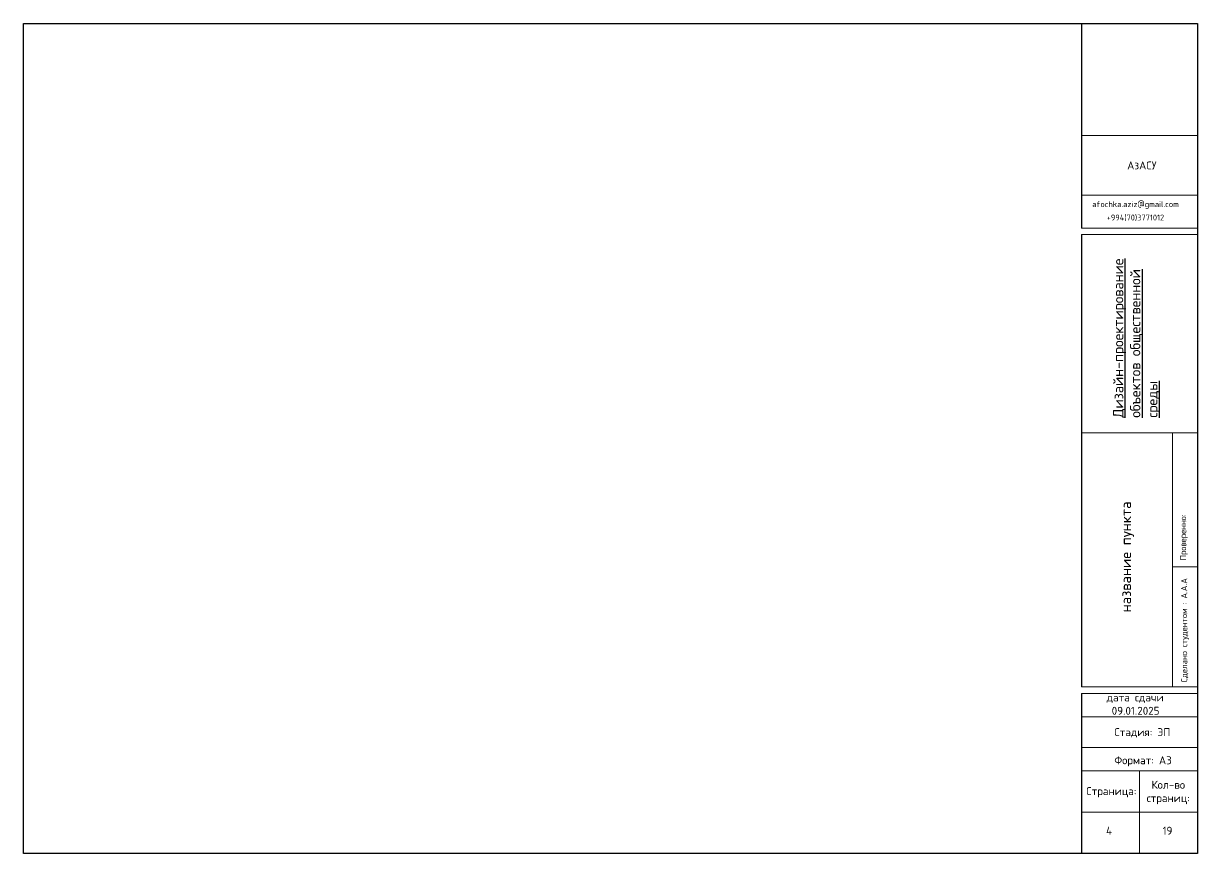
# Model space of a CAD drawing. Header units: millimetres. Extents: x 1 to 862718, y -200795 to 126771.
# Drawn here: x 734442 to 862718, y 21202 to 111907 of the extents above; entities that cross this region are included whole.
import ezdxf

# ---------------------------------------------------------------- set-up
doc = ezdxf.new("R2010")
doc.units = ezdxf.units.MM
doc.header["$MEASUREMENT"] = 0
doc.layers.add('PDF_Drawing & Figure', color=7, linetype='Continuous')
doc.layers.add('PDF_Text', color=7, linetype='Continuous')
doc.styles.add('PDF Arial', font='arial.ttf')

msp = doc.modelspace()

# ---------------------------------------------------------------- linework, layer by layer
for p, q in [((850049.3, 111906.7), (850049.3, 89552.6)), ((850049.3, 88832.7), (850049.3, 39421.4)), ((850049.3, 38701.5), (850049.3, 21202))]:
    msp.add_line(p, q)
msp.add_lwpolyline([(734441.5, 111906.7), (862717.7, 111906.7), (862717.7, 21202), (734441.5, 21202)], close=True)
at = {"layer": 'PDF_Drawing & Figure', "lineweight": 0}
for points in [[(850049.3, 99657.5), (862717.7, 99657.5)], [(850049.3, 93151.7), (862717.7, 93151.7)], [(850049.3, 89552.6), (862717.7, 89552.6)], [(850049.3, 88832.7), (862717.7, 88832.7)], [(850049.3, 67176.5), (862717.7, 67176.5)], [(859997.4, 39421.4), (859997.4, 67176.5)], [(859997.4, 52529.3), (862717.7, 52529.3)], [(850049.3, 39421.4), (862717.7, 39421.4)], [(850049.3, 38701.5), (862717.7, 38701.5)], [(850049.3, 36145), (862717.7, 36145)], [(850049.3, 32792.8), (862717.7, 32792.8)], [(850049.3, 30236.2), (862717.7, 30236.2)], [(856383.2, 30236.2), (856383.2, 21202)], [(850049.3, 25722.9), (862717.7, 25722.9)]]:
    msp.add_lwpolyline(points, dxfattribs=at)

# ---------------------------------------------------------------- texts
at = {"layer": 'PDF_Text', "transparency": 33554636, "char_height": 874.8, "attachment_point": 7, "style": 'PDF Arial'}
for s, insert in [('{\\fISOCPEUR|b0|i0|c204|p34;АзАСУ}', (855027.6, 95954.3)), ('{\\fISOCPEUR|b0|i0|c204|p34;Страница:}', (850563.9, 27347.6))]:
    msp.add_mtext(s, dxfattribs=dict(at, insert=insert))
at = {"layer": 'PDF_Text', "attachment_point": 7, "style": 'PDF Arial'}
for s, insert, char_height in [('{\\fISOCPEUR|b0|i0|c0|p34;afochka.aziz@gmail.com}', (851213.5, 91640.9), 647.84), ('{\\fISOCPEUR|b0|i0|c238|p34;+994(\\fISOCPEUR|b0|i0|c0|p34;7\\fISOCPEUR|b0|i0|c204|p34;0)\\fISOCPEUR|b0|i0|c0|p34;3771012}', (852798.3, 90312.8), 647.8403), ('{\\fISOCPEUR|b0|i0|c204|p34;дата сдачи \\P 0\\fISOCPEUR|b0|i0|c0|p34;9\\fISOCPEUR|b0|i0|c204|p34;.0\\fISOCPEUR|b0|i0|c0|p34;1\\fISOCPEUR|b0|i0|c204|p34;.20\\fISOCPEUR|b0|i0|c0|p34;2\\fISOCPEUR|b0|i0|c204|p34;5}', (852781, 36360), 874.8002), ('{\\fISOCPEUR|b0|i0|c0|p34;4}', (852721.8, 23256.6), 874.8)]:
    msp.add_mtext(s, dxfattribs=dict(at, insert=insert, char_height=char_height))
at = {"layer": 'PDF_Text', "transparency": 33554636, "attachment_point": 7, "rotation": 90, "style": 'PDF Arial'}
for s, insert, char_height, width in [('{\\fISOCPEUR|b0|i0|c204|p34;\\LДизайн-проектирование объектов общественной среды}', (858635.8, 68823.3), 1117.372, 18101.793), ('\\pt6120.17513;{\\fISOCPEUR|b0|i0|c204|p34;Проверенно\\fISOCPEUR|b0|i0|c0|p34;:}', (861663.9, 53222.9), 680.019, 19352.844)]:
    msp.add_mtext(s, dxfattribs=dict(at, insert=insert, char_height=char_height, width=width))
at = {"layer": 'PDF_Text', "insert": (855771.8, 47562), "char_height": 1137.243, "width": 27113.668, "attachment_point": 7, "rotation": 90, "style": 'PDF Arial'}
msp.add_mtext('{\\fISOCPEUR|b0|i0|c204|p34;название пункта }', dxfattribs=at)
at = {"layer": 'PDF_Text', "transparency": 33554636, "insert": (861776.6, 39915.1), "char_height": 680.019, "attachment_point": 7, "rotation": 90, "style": 'PDF Arial'}
msp.add_mtext('{\\fISOCPEUR|b0|i0|c204|p34;Сделано студентом : А.А.А }', dxfattribs=at)
at = {"layer": 'PDF_Text', "transparency": 33554636, "char_height": 874.8, "attachment_point": 7, "style": 'PDF Arial'}
for s, insert, width in [('{\\fISOCPEUR|b0|i0|c204|p34;Стадия\\fISOCPEUR|b0|i0|c0|p34;:\\fISOCPEUR|b0|i0|c204|p34; ЭП}', (853628.7, 33889.8), 7351.756), ('{\\fISOCPEUR|b0|i0|c204|p34;Формат\\fISOCPEUR|b0|i0|c0|p34;: \\fISOCPEUR|b0|i0|c204|p34;A3}', (853628.7, 30716.9), 6896.475), ('\\pi947.1006;{\\fISOCPEUR|b0|i0|c204|p34;Кол-во \\P\\pi422.22048;страниц:}', (856741.7, 26585.4), 5480.882), ('{\\fISOCPEUR|b0|i0|c204|p34;19}', (858894.4, 23256.6), 437.4)]:
    msp.add_mtext(s, dxfattribs=dict(at, insert=insert, width=width))

doc.saveas('drawing.dxf')
